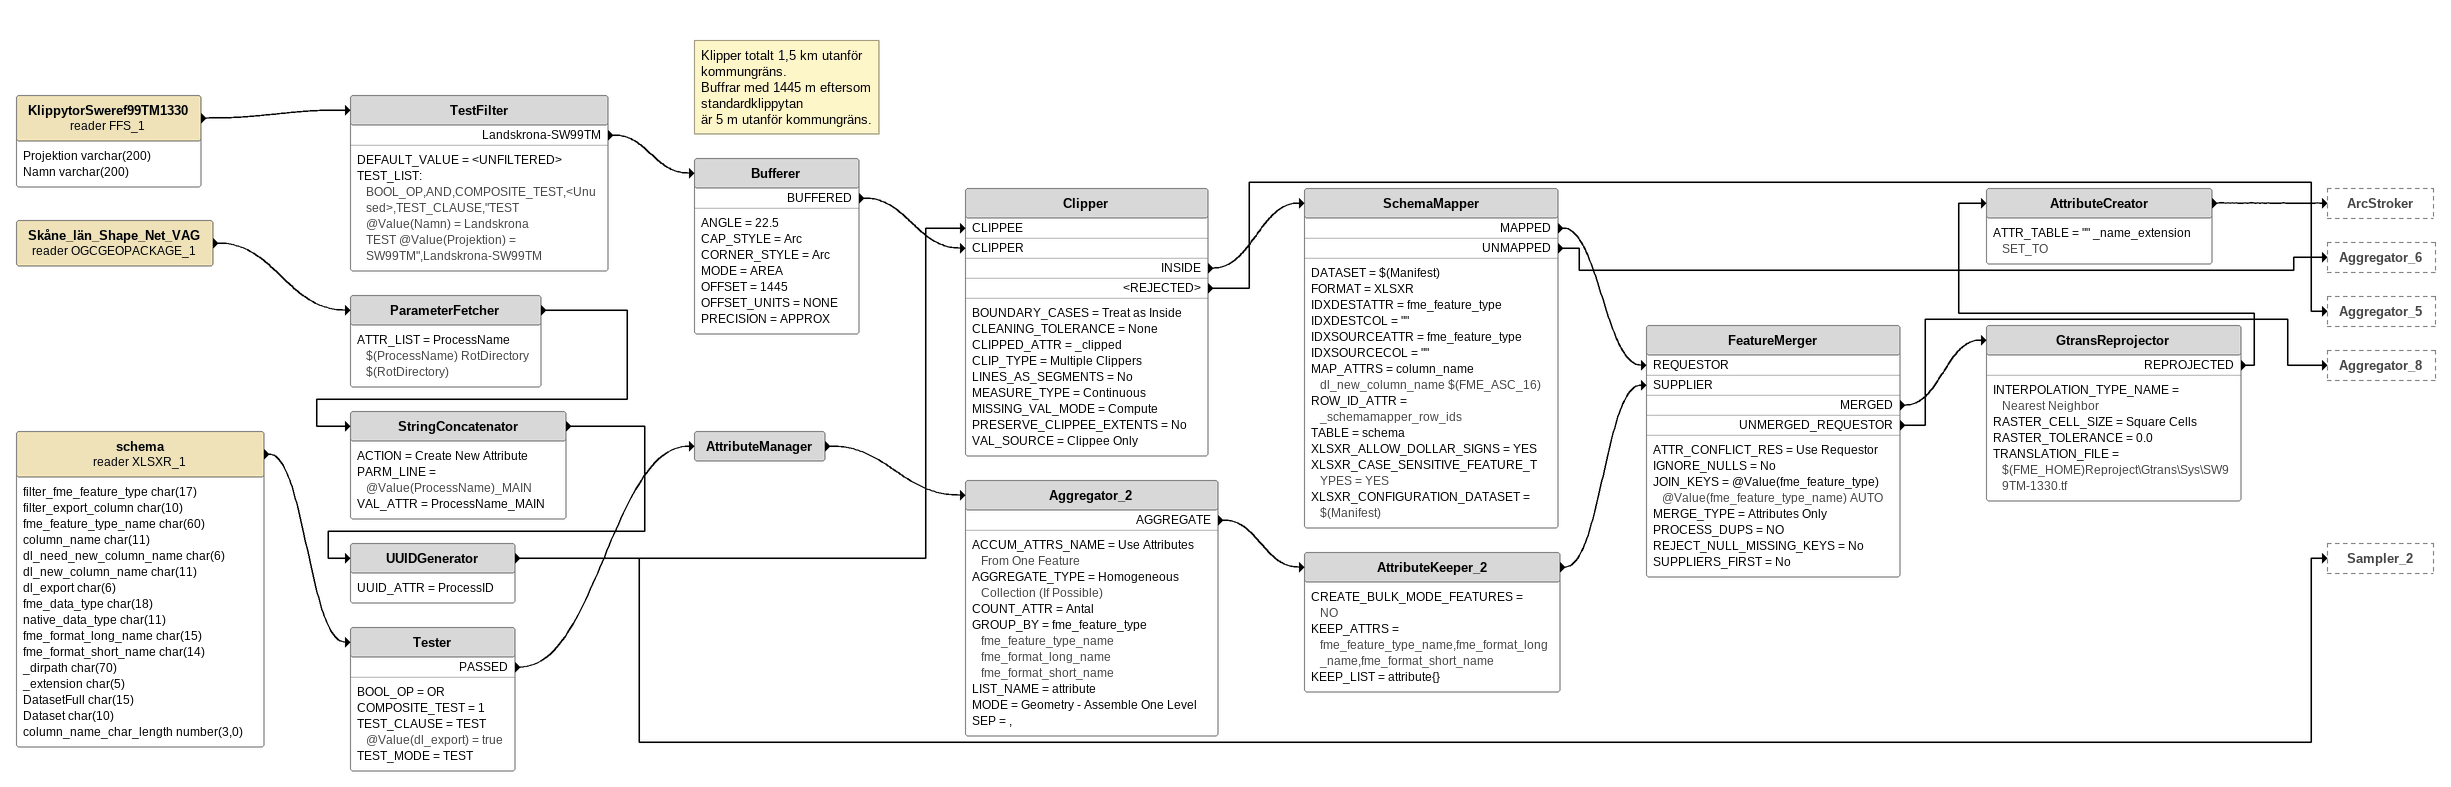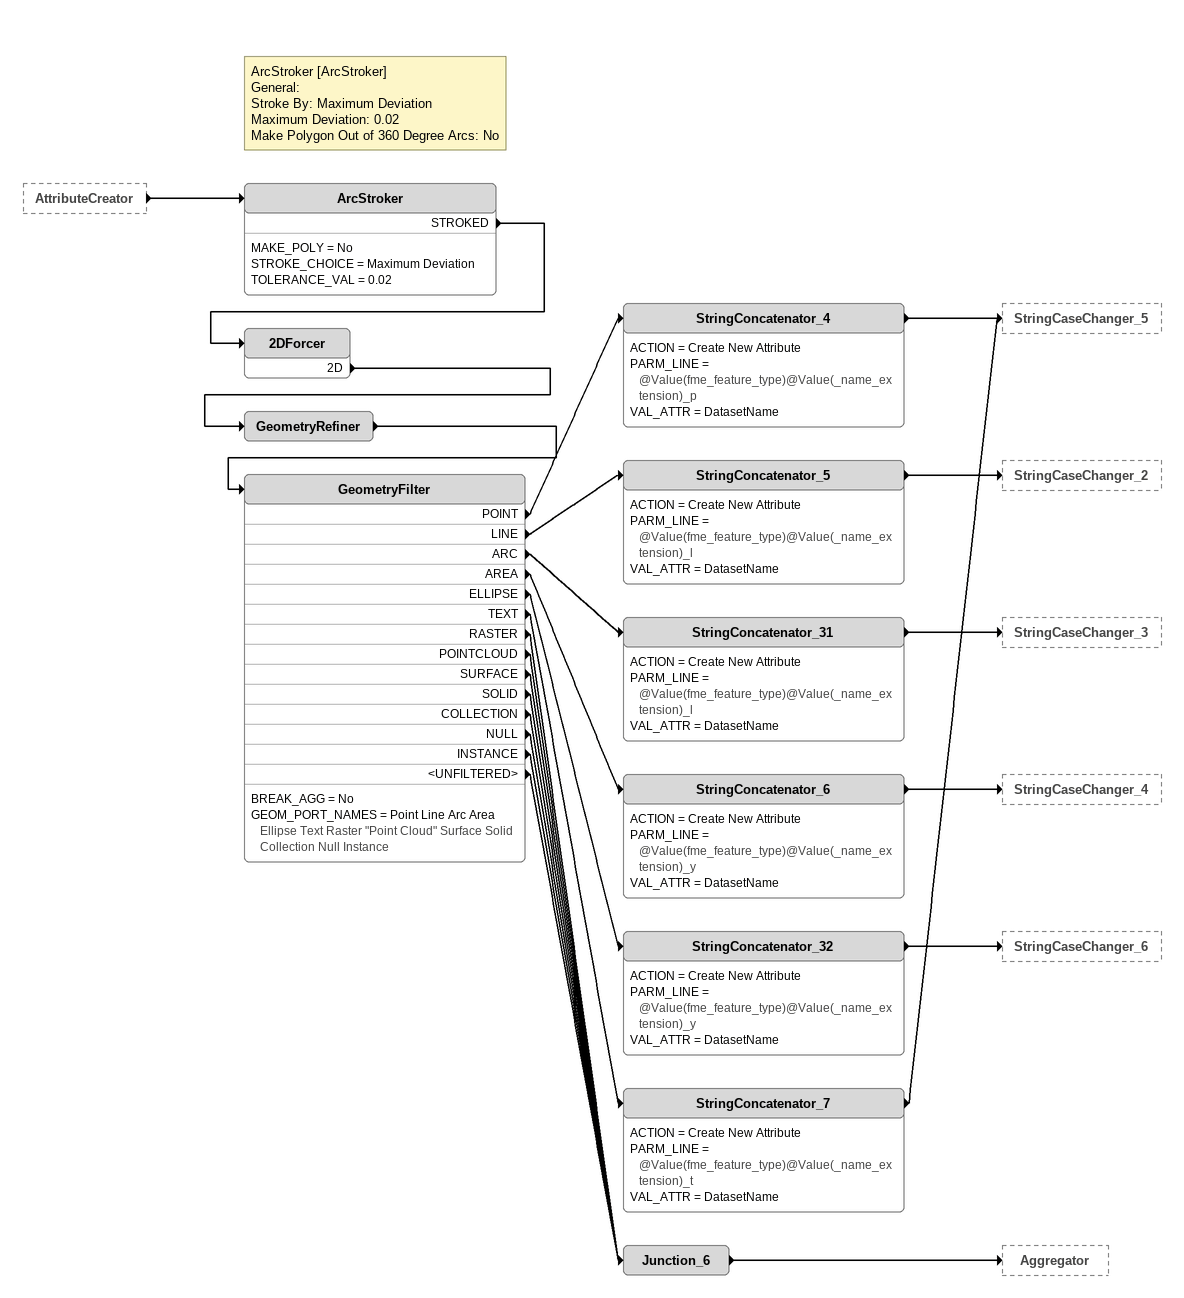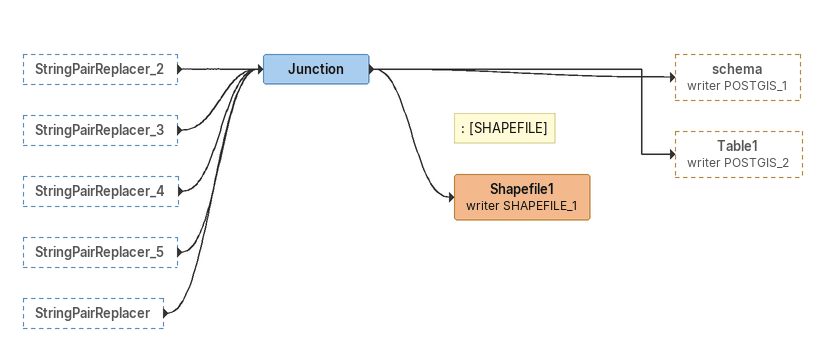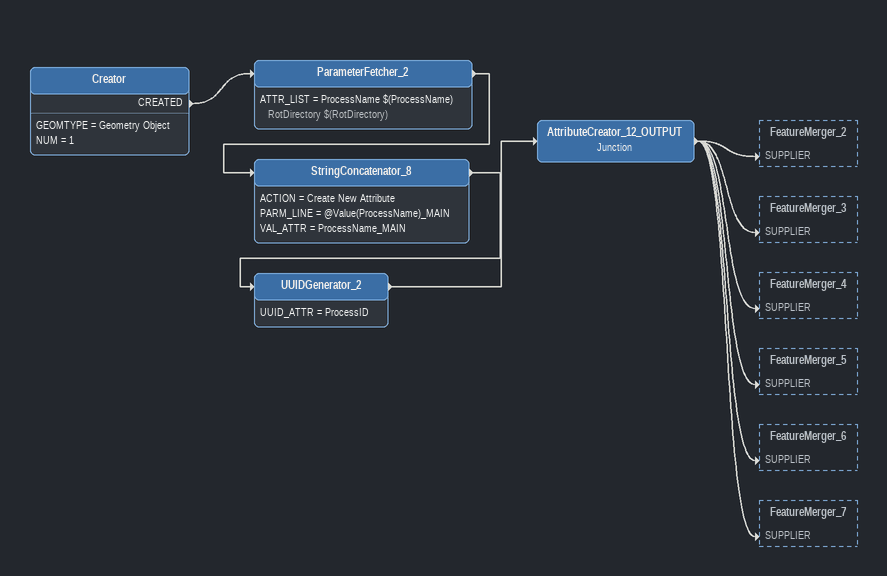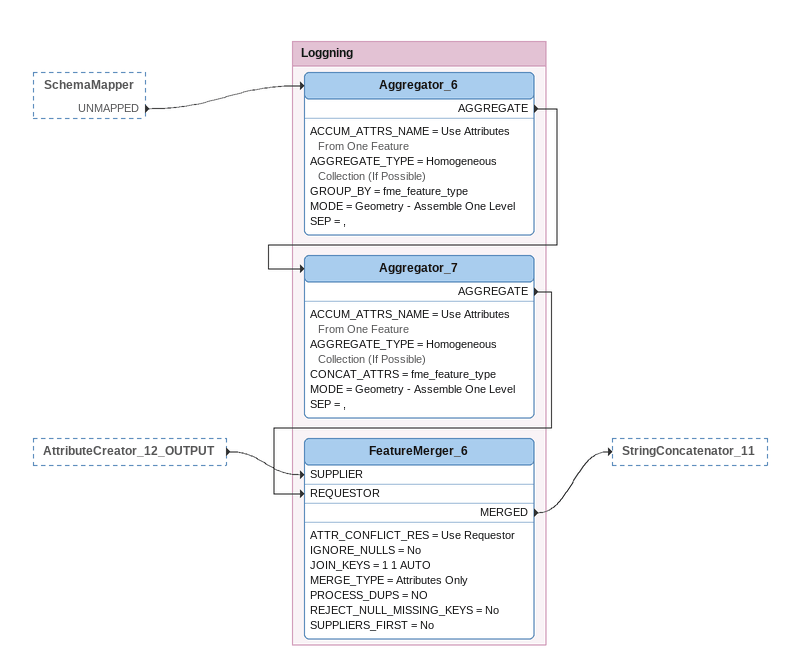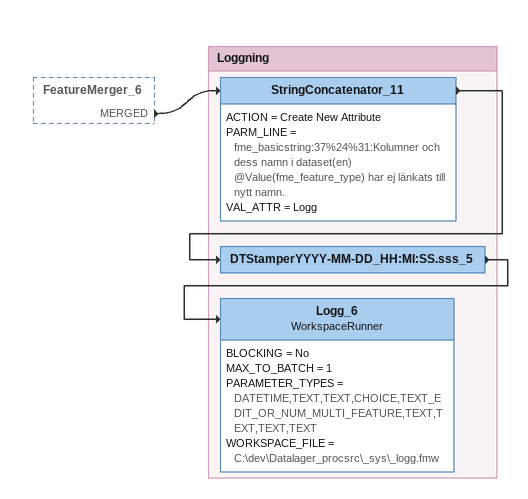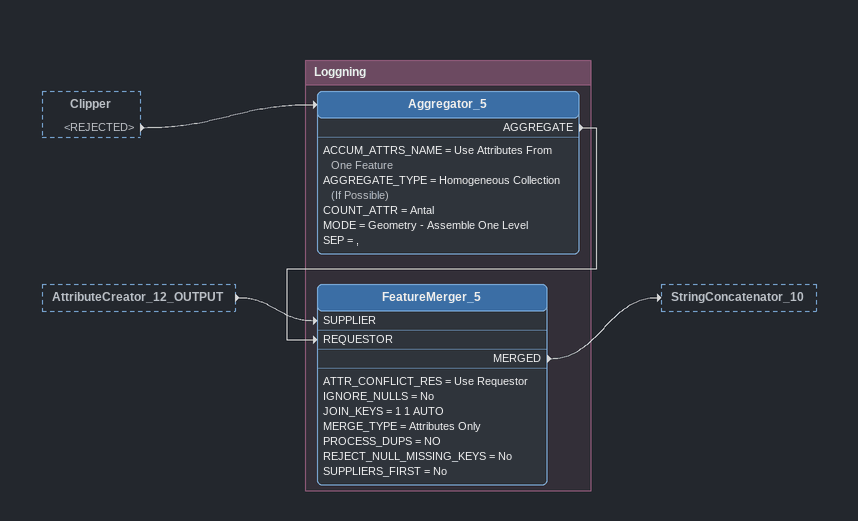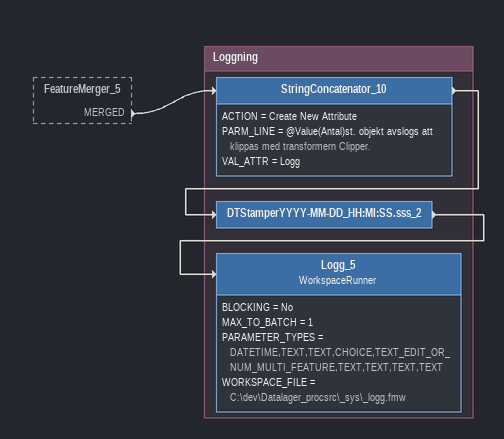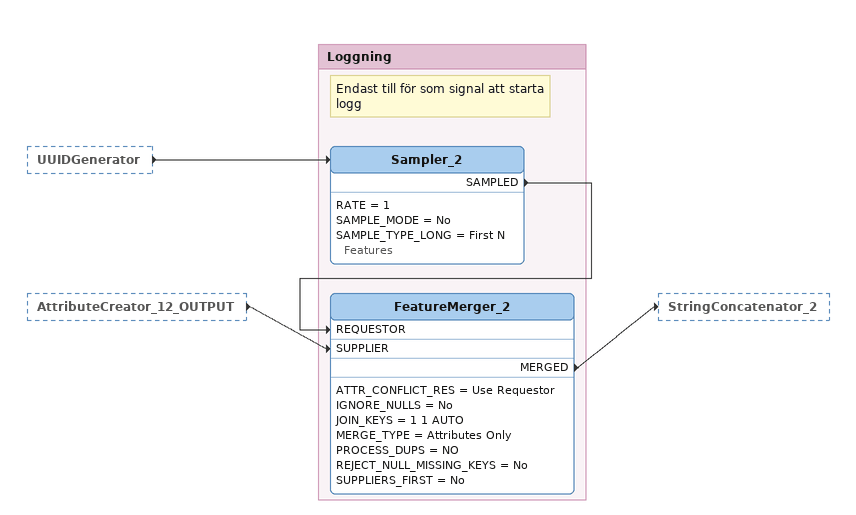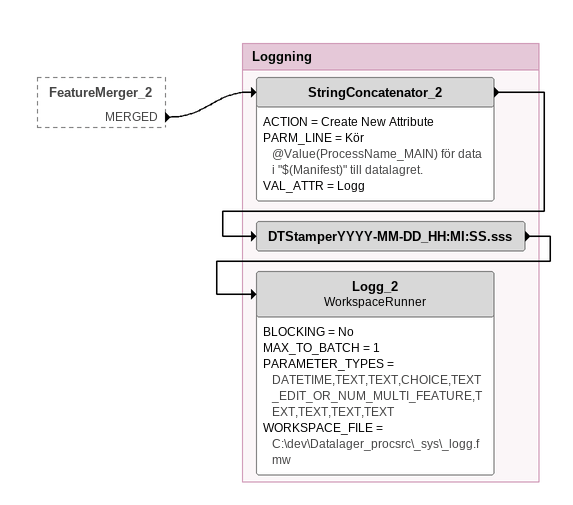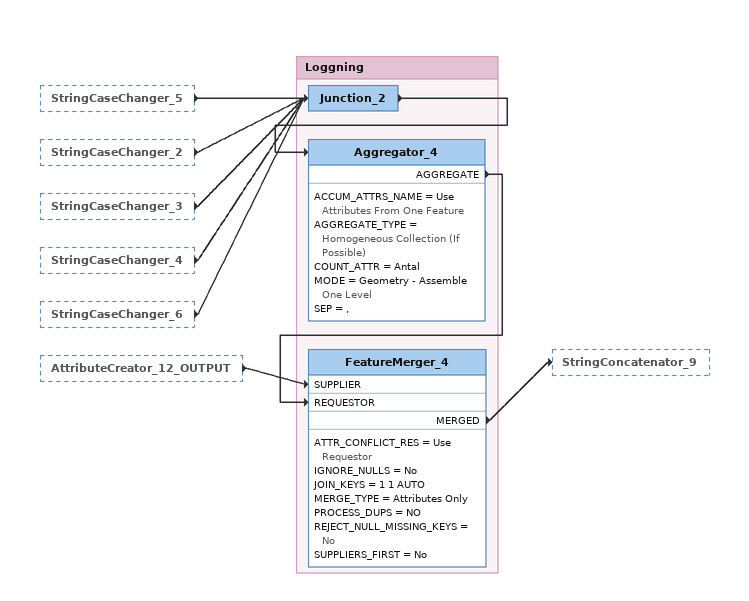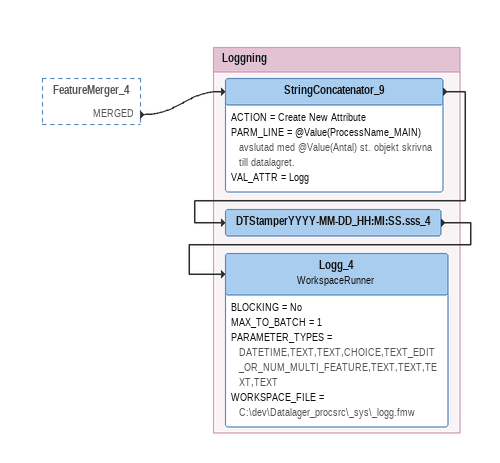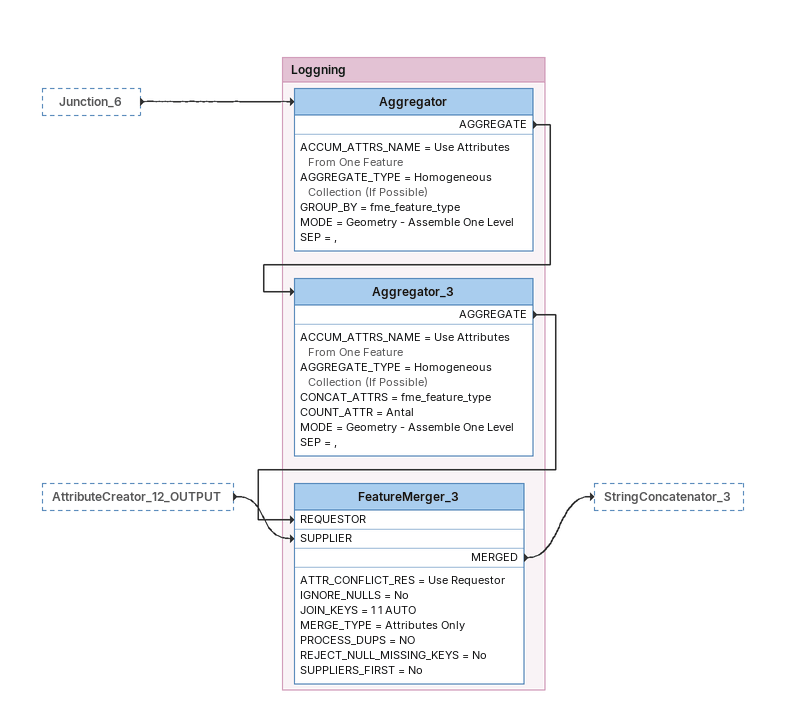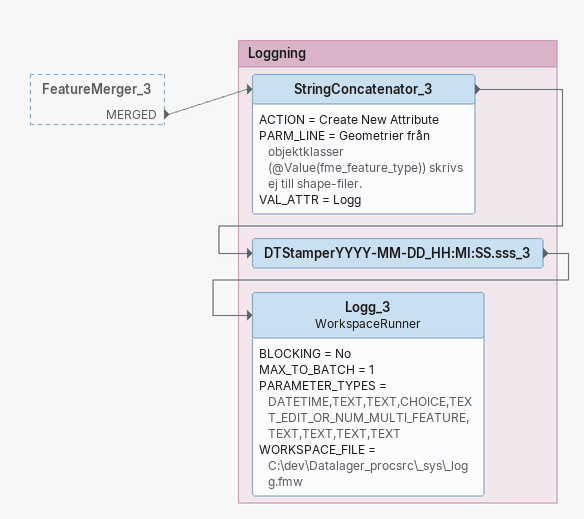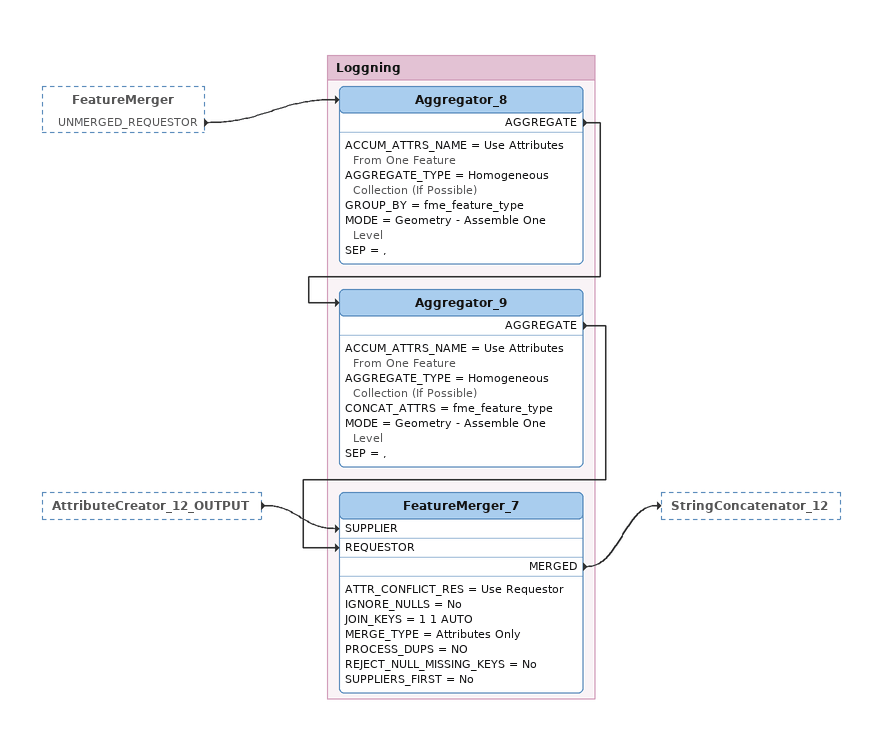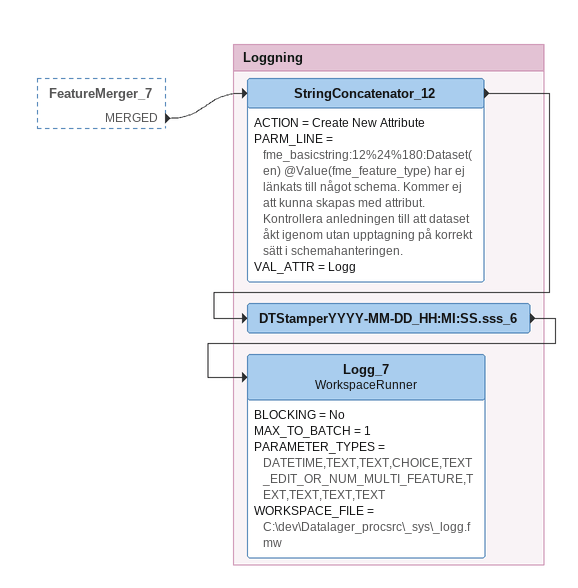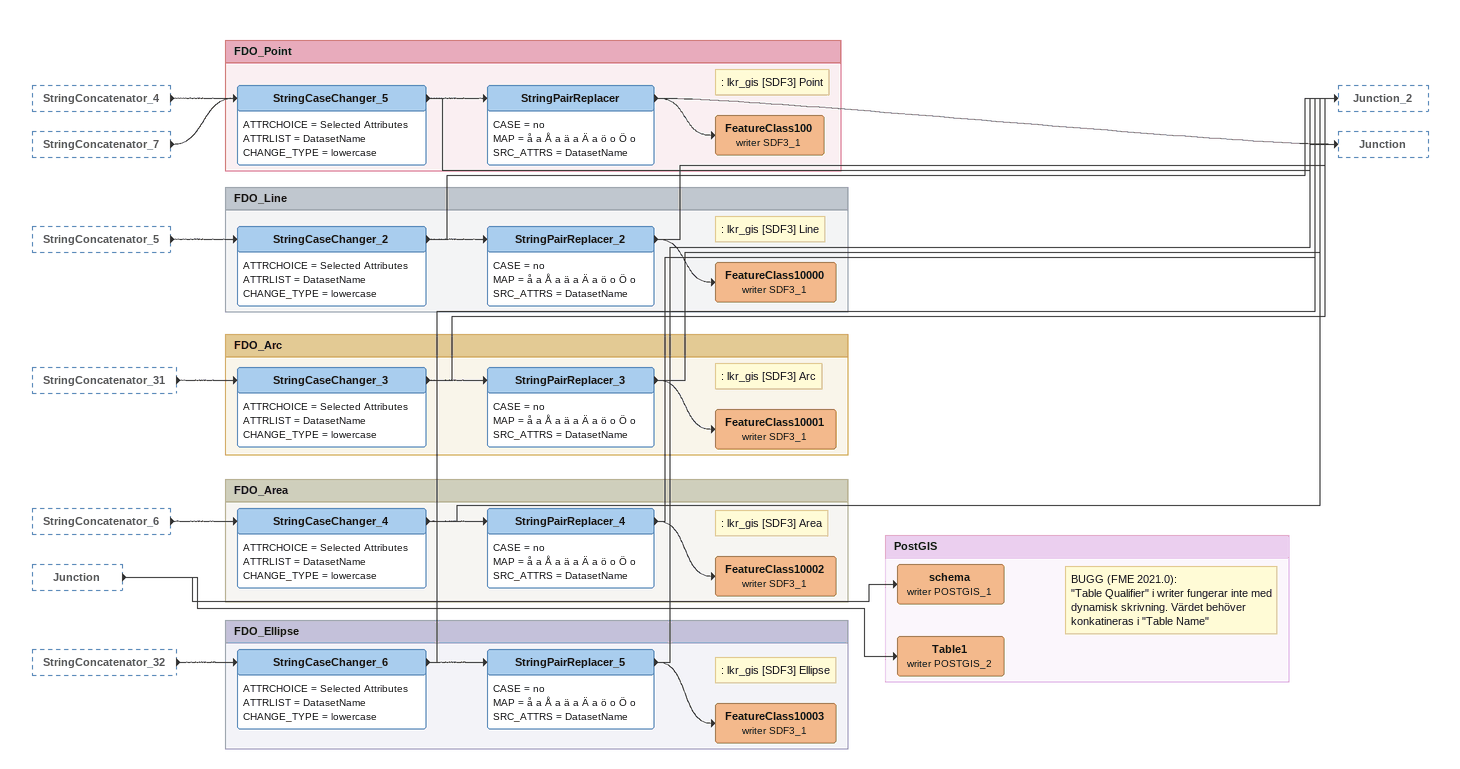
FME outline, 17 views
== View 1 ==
KlippytorSweref99TM1330 (reader FFS_1)
    attributes: Projektion varchar(200), Namn varchar(200)
    -> TestFilter
TestFilter
    DEFAULT_VALUE = <UNFILTERED>
    TEST_LIST:
      BOOL_OP,AND,COMPOSITE_TEST,<Unused>,TEST_CLAUSE,"TEST @Value(Namn) = Landskrona
      TEST @Value(Projektion) = SW99TM",Landskrona-SW99TM
    Landskrona-SW99TM -> Bufferer
Note: Klipper totalt 1,5 km utanför kommungräns. / Buffrar med 1445 m eftersom standardklippytan / är 5 m utanför kommungräns.
Bufferer
    ANGLE = 22.5
    CAP_STYLE = Arc
    CORNER_STYLE = Arc
    MODE = AREA
    OFFSET = 1445
    OFFSET_UNITS = NONE
    PRECISION = APPROX
    BUFFERED -> Clipper [CLIPPER]
Skåne_län_Shape_Net_VAG (reader OGCGEOPACKAGE_1)
    -> ParameterFetcher
ParameterFetcher
    ATTR_LIST = ProcessName $(ProcessName) RotDirectory $(RotDirectory)
    -> StringConcatenator
StringConcatenator
    ACTION = Create New Attribute
    PARM_LINE = @Value(ProcessName)_MAIN
    VAL_ATTR = ProcessName_MAIN
    -> UUIDGenerator
UUIDGenerator
    UUID_ATTR = ProcessID
    -> Clipper [CLIPPEE]
    -> Sampler_2
Clipper
    BOUNDARY_CASES = Treat as Inside
    CLEANING_TOLERANCE = None
    CLIPPED_ATTR = _clipped
    CLIP_TYPE = Multiple Clippers
    LINES_AS_SEGMENTS = No
    MEASURE_TYPE = Continuous
    MISSING_VAL_MODE = Compute
    PRESERVE_CLIPPEE_EXTENTS = No
    VAL_SOURCE = Clippee Only
    INSIDE -> SchemaMapper
    <REJECTED> -> Aggregator_5
SchemaMapper
    DATASET = $(Manifest)
    FORMAT = XLSXR
    IDXDESTATTR = fme_feature_type
    IDXDESTCOL = ""
    IDXSOURCEATTR = fme_feature_type
    IDXSOURCECOL = ""
    MAP_ATTRS = column_name dl_new_column_name $(FME_ASC_16)
    ROW_ID_ATTR = _schemamapper_row_ids
    TABLE = schema
    XLSXR_ALLOW_DOLLAR_SIGNS = YES
    XLSXR_CASE_SENSITIVE_FEATURE_TYPES = YES
    XLSXR_CONFIGURATION_DATASET = $(Manifest)
    MAPPED -> FeatureMerger [REQUESTOR]
    UNMAPPED -> Aggregator_6
schema (reader XLSXR_1)
    attributes: filter_fme_feature_type char(17), filter_export_column char(10), fme_feature_type_name char(60), column_name char(11), dl_need_new_column_name char(6), dl_new_column_name char(11), dl_export char(6), fme_data_type char(18), native_data_type char(11), fme_format_long_name char(15), fme_format_short_name char(14), _dirpath char(70), _extension char(5), DatasetFull char(15), Dataset char(10), column_name_char_length number(3,0)
    -> Tester
Tester
    BOOL_OP = OR
    COMPOSITE_TEST = 1
    TEST_CLAUSE = TEST @Value(dl_export) = true
    TEST_MODE = TEST
    PASSED -> AttributeManager
AttributeManager
    -> Aggregator_2
Aggregator_2
    ACCUM_ATTRS_NAME = Use Attributes From One Feature
    AGGREGATE_TYPE = Homogeneous Collection (If Possible)
    COUNT_ATTR = Antal
    GROUP_BY = fme_feature_type fme_feature_type_name fme_format_long_name fme_format_short_name
    LIST_NAME = attribute
    MODE = Geometry - Assemble One Level
    SEP = ,
    AGGREGATE -> AttributeKeeper_2
AttributeKeeper_2
    CREATE_BULK_MODE_FEATURES = NO
    KEEP_ATTRS = fme_feature_type_name,fme_format_long_name,fme_format_short_name
    KEEP_LIST = attribute{}
    -> FeatureMerger [SUPPLIER]
FeatureMerger
    ATTR_CONFLICT_RES = Use Requestor
    IGNORE_NULLS = No
    JOIN_KEYS = @Value(fme_feature_type) @Value(fme_feature_type_name) AUTO
    MERGE_TYPE = Attributes Only
    PROCESS_DUPS = NO
    REJECT_NULL_MISSING_KEYS = No
    SUPPLIERS_FIRST = No
    MERGED -> GtransReprojector
    UNMERGED_REQUESTOR -> Aggregator_8
GtransReprojector
    INTERPOLATION_TYPE_NAME = Nearest Neighbor
    RASTER_CELL_SIZE = Square Cells
    RASTER_TOLERANCE = 0.0
    TRANSLATION_FILE = $(FME_HOME)Reproject\Gtrans\Sys\SW99TM-1330.tf
    REPROJECTED -> AttributeCreator
AttributeCreator
    ATTR_TABLE = "" _name_extension SET_TO
    -> ArcStroker

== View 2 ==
AttributeCreator [outside]
    -> ArcStroker
Note: ArcStroker [ArcStroker] / General: / Stroke By: Maximum Deviation / Maximum Deviation: 0.02 / Make Polygon Out of 360 Degree Arcs: No
ArcStroker
    MAKE_POLY = No
    STROKE_CHOICE = Maximum Deviation
    TOLERANCE_VAL = 0.02
    STROKED -> 2DForcer
2DForcer
    2D -> GeometryRefiner
GeometryRefiner
    -> GeometryFilter
GeometryFilter
    BREAK_AGG = No
    GEOM_PORT_NAMES = Point Line Arc Area Ellipse Text Raster "Point Cloud" Surface Solid Collection Null Instance
    POINT -> StringConcatenator_4
    LINE -> StringConcatenator_5
    ARC -> StringConcatenator_31
    AREA -> StringConcatenator_6
    ELLIPSE -> StringConcatenator_32
    TEXT -> StringConcatenator_7
    RASTER -> Junction_6
    POINTCLOUD -> Junction_6
    SURFACE -> Junction_6
    SOLID -> Junction_6
    COLLECTION -> Junction_6
    NULL -> Junction_6
    INSTANCE -> Junction_6
    <UNFILTERED> -> Junction_6
StringConcatenator_4
    ACTION = Create New Attribute
    PARM_LINE = @Value(fme_feature_type)@Value(_name_extension)_p
    VAL_ATTR = DatasetName
    -> StringCaseChanger_5
StringConcatenator_5
    ACTION = Create New Attribute
    PARM_LINE = @Value(fme_feature_type)@Value(_name_extension)_l
    VAL_ATTR = DatasetName
    -> StringCaseChanger_2
StringConcatenator_31
    ACTION = Create New Attribute
    PARM_LINE = @Value(fme_feature_type)@Value(_name_extension)_l
    VAL_ATTR = DatasetName
    -> StringCaseChanger_3
StringConcatenator_6
    ACTION = Create New Attribute
    PARM_LINE = @Value(fme_feature_type)@Value(_name_extension)_y
    VAL_ATTR = DatasetName
    -> StringCaseChanger_4
StringConcatenator_32
    ACTION = Create New Attribute
    PARM_LINE = @Value(fme_feature_type)@Value(_name_extension)_y
    VAL_ATTR = DatasetName
    -> StringCaseChanger_6
StringConcatenator_7
    ACTION = Create New Attribute
    PARM_LINE = @Value(fme_feature_type)@Value(_name_extension)_t
    VAL_ATTR = DatasetName
    -> StringCaseChanger_5
Junction_6
    -> Aggregator

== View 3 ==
StringPairReplacer_2 [outside]
    -> Junction
StringPairReplacer_3 [outside]
    -> Junction
StringPairReplacer_4 [outside]
    -> Junction
StringPairReplacer_5 [outside]
    -> Junction
StringPairReplacer [outside]
    -> Junction
Junction
    -> schema (writer POSTGIS_1)
    -> Table1 (writer POSTGIS_2)
    -> Shapefile1 (writer SHAPEFILE_1)
Note: : [SHAPEFILE]
Shapefile1 (writer SHAPEFILE_1)

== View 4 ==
Creator
    GEOMTYPE = Geometry Object
    NUM = 1
    CREATED -> ParameterFetcher_2
ParameterFetcher_2
    ATTR_LIST = ProcessName $(ProcessName) RotDirectory $(RotDirectory)
    -> StringConcatenator_8
StringConcatenator_8
    ACTION = Create New Attribute
    PARM_LINE = @Value(ProcessName)_MAIN
    VAL_ATTR = ProcessName_MAIN
    -> UUIDGenerator_2
UUIDGenerator_2
    UUID_ATTR = ProcessID
    -> AttributeCreator_12_OUTPUT
AttributeCreator_12_OUTPUT: Junction
    -> FeatureMerger_2 [SUPPLIER]
    -> FeatureMerger_3 [SUPPLIER]
    -> FeatureMerger_4 [SUPPLIER]
    -> FeatureMerger_5 [SUPPLIER]
    -> FeatureMerger_6 [SUPPLIER]
    -> FeatureMerger_7 [SUPPLIER]

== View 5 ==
SchemaMapper [outside]
    UNMAPPED -> Aggregator_6
AttributeCreator_12_OUTPUT [outside]
    -> FeatureMerger_6 [SUPPLIER]

Bookmark: Loggning
Aggregator_6
    ACCUM_ATTRS_NAME = Use Attributes From One Feature
    AGGREGATE_TYPE = Homogeneous Collection (If Possible)
    GROUP_BY = fme_feature_type
    MODE = Geometry - Assemble One Level
    SEP = ,
    AGGREGATE -> Aggregator_7
Aggregator_7
    ACCUM_ATTRS_NAME = Use Attributes From One Feature
    AGGREGATE_TYPE = Homogeneous Collection (If Possible)
    CONCAT_ATTRS = fme_feature_type
    MODE = Geometry - Assemble One Level
    SEP = ,
    AGGREGATE -> FeatureMerger_6 [REQUESTOR]
FeatureMerger_6
    ATTR_CONFLICT_RES = Use Requestor
    IGNORE_NULLS = No
    JOIN_KEYS = 1 1 AUTO
    MERGE_TYPE = Attributes Only
    PROCESS_DUPS = NO
    REJECT_NULL_MISSING_KEYS = No
    SUPPLIERS_FIRST = No
    MERGED -> StringConcatenator_11

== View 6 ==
FeatureMerger_6 [outside]
    MERGED -> StringConcatenator_11

Bookmark: Loggning
StringConcatenator_11
    ACTION = Create New Attribute
    PARM_LINE = fme_basicstring:37%24%31:Kolumner och dess namn i dataset(en) @Value(fme_feature_type) har ej länkats till nytt namn.
    VAL_ATTR = Logg
    -> DTStamperYYYY-MM-DD_HH:MI:SS.sss_5
DTStamperYYYY-MM-DD_HH:MI:SS.sss_5
    -> Logg_6
Logg_6: WorkspaceRunner
    BLOCKING = No
    MAX_TO_BATCH = 1
    PARAMETER_TYPES = DATETIME,TEXT,TEXT,CHOICE,TEXT_EDIT_OR_NUM_MULTI_FEATURE,TEXT,TEXT,TEXT,TEXT
    WORKSPACE_FILE = C:\dev\Datalager_procsrc\_sys\_logg.fmw

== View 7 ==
Clipper [outside]
    <REJECTED> -> Aggregator_5
AttributeCreator_12_OUTPUT [outside]
    -> FeatureMerger_5 [SUPPLIER]

Bookmark: Loggning
Aggregator_5
    ACCUM_ATTRS_NAME = Use Attributes From One Feature
    AGGREGATE_TYPE = Homogeneous Collection (If Possible)
    COUNT_ATTR = Antal
    MODE = Geometry - Assemble One Level
    SEP = ,
    AGGREGATE -> FeatureMerger_5 [REQUESTOR]
FeatureMerger_5
    ATTR_CONFLICT_RES = Use Requestor
    IGNORE_NULLS = No
    JOIN_KEYS = 1 1 AUTO
    MERGE_TYPE = Attributes Only
    PROCESS_DUPS = NO
    REJECT_NULL_MISSING_KEYS = No
    SUPPLIERS_FIRST = No
    MERGED -> StringConcatenator_10

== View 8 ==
FeatureMerger_5 [outside]
    MERGED -> StringConcatenator_10

Bookmark: Loggning
StringConcatenator_10
    ACTION = Create New Attribute
    PARM_LINE = @Value(Antal)st. objekt avslogs att klippas med transformern Clipper.
    VAL_ATTR = Logg
    -> DTStamperYYYY-MM-DD_HH:MI:SS.sss_2
DTStamperYYYY-MM-DD_HH:MI:SS.sss_2
    -> Logg_5
Logg_5: WorkspaceRunner
    BLOCKING = No
    MAX_TO_BATCH = 1
    PARAMETER_TYPES = DATETIME,TEXT,TEXT,CHOICE,TEXT_EDIT_OR_NUM_MULTI_FEATURE,TEXT,TEXT,TEXT,TEXT
    WORKSPACE_FILE = C:\dev\Datalager_procsrc\_sys\_logg.fmw

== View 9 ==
UUIDGenerator [outside]
    -> Sampler_2
AttributeCreator_12_OUTPUT [outside]
    -> FeatureMerger_2 [SUPPLIER]

Bookmark: Loggning
Note: Endast till för som signal att starta logg
Sampler_2
    RATE = 1
    SAMPLE_MODE = No
    SAMPLE_TYPE_LONG = First N Features
    SAMPLED -> FeatureMerger_2 [REQUESTOR]
FeatureMerger_2
    ATTR_CONFLICT_RES = Use Requestor
    IGNORE_NULLS = No
    JOIN_KEYS = 1 1 AUTO
    MERGE_TYPE = Attributes Only
    PROCESS_DUPS = NO
    REJECT_NULL_MISSING_KEYS = No
    SUPPLIERS_FIRST = No
    MERGED -> StringConcatenator_2

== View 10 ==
FeatureMerger_2 [outside]
    MERGED -> StringConcatenator_2

Bookmark: Loggning
StringConcatenator_2
    ACTION = Create New Attribute
    PARM_LINE = Kör @Value(ProcessName_MAIN) för data i "$(Manifest)" till datalagret.
    VAL_ATTR = Logg
    -> DTStamperYYYY-MM-DD_HH:MI:SS.sss
DTStamperYYYY-MM-DD_HH:MI:SS.sss
    -> Logg_2
Logg_2: WorkspaceRunner
    BLOCKING = No
    MAX_TO_BATCH = 1
    PARAMETER_TYPES = DATETIME,TEXT,TEXT,CHOICE,TEXT_EDIT_OR_NUM_MULTI_FEATURE,TEXT,TEXT,TEXT,TEXT
    WORKSPACE_FILE = C:\dev\Datalager_procsrc\_sys\_logg.fmw

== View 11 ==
StringCaseChanger_5 [outside]
    -> Junction_2
StringCaseChanger_2 [outside]
    -> Junction_2
StringCaseChanger_3 [outside]
    -> Junction_2
StringCaseChanger_4 [outside]
    -> Junction_2
StringCaseChanger_6 [outside]
    -> Junction_2
AttributeCreator_12_OUTPUT [outside]
    -> FeatureMerger_4 [SUPPLIER]

Bookmark: Loggning
Junction_2
    -> Aggregator_4
Aggregator_4
    ACCUM_ATTRS_NAME = Use Attributes From One Feature
    AGGREGATE_TYPE = Homogeneous Collection (If Possible)
    COUNT_ATTR = Antal
    MODE = Geometry - Assemble One Level
    SEP = ,
    AGGREGATE -> FeatureMerger_4 [REQUESTOR]
FeatureMerger_4
    ATTR_CONFLICT_RES = Use Requestor
    IGNORE_NULLS = No
    JOIN_KEYS = 1 1 AUTO
    MERGE_TYPE = Attributes Only
    PROCESS_DUPS = NO
    REJECT_NULL_MISSING_KEYS = No
    SUPPLIERS_FIRST = No
    MERGED -> StringConcatenator_9

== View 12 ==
FeatureMerger_4 [outside]
    MERGED -> StringConcatenator_9

Bookmark: Loggning
StringConcatenator_9
    ACTION = Create New Attribute
    PARM_LINE = @Value(ProcessName_MAIN) avslutad med @Value(Antal) st. objekt skrivna till datalagret.
    VAL_ATTR = Logg
    -> DTStamperYYYY-MM-DD_HH:MI:SS.sss_4
DTStamperYYYY-MM-DD_HH:MI:SS.sss_4
    -> Logg_4
Logg_4: WorkspaceRunner
    BLOCKING = No
    MAX_TO_BATCH = 1
    PARAMETER_TYPES = DATETIME,TEXT,TEXT,CHOICE,TEXT_EDIT_OR_NUM_MULTI_FEATURE,TEXT,TEXT,TEXT,TEXT
    WORKSPACE_FILE = C:\dev\Datalager_procsrc\_sys\_logg.fmw

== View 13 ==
Junction_6 [outside]
    -> Aggregator
AttributeCreator_12_OUTPUT [outside]
    -> FeatureMerger_3 [SUPPLIER]

Bookmark: Loggning
Aggregator
    ACCUM_ATTRS_NAME = Use Attributes From One Feature
    AGGREGATE_TYPE = Homogeneous Collection (If Possible)
    GROUP_BY = fme_feature_type
    MODE = Geometry - Assemble One Level
    SEP = ,
    AGGREGATE -> Aggregator_3
Aggregator_3
    ACCUM_ATTRS_NAME = Use Attributes From One Feature
    AGGREGATE_TYPE = Homogeneous Collection (If Possible)
    CONCAT_ATTRS = fme_feature_type
    COUNT_ATTR = Antal
    MODE = Geometry - Assemble One Level
    SEP = ,
    AGGREGATE -> FeatureMerger_3 [REQUESTOR]
FeatureMerger_3
    ATTR_CONFLICT_RES = Use Requestor
    IGNORE_NULLS = No
    JOIN_KEYS = 1 1 AUTO
    MERGE_TYPE = Attributes Only
    PROCESS_DUPS = NO
    REJECT_NULL_MISSING_KEYS = No
    SUPPLIERS_FIRST = No
    MERGED -> StringConcatenator_3

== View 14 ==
FeatureMerger_3 [outside]
    MERGED -> StringConcatenator_3

Bookmark: Loggning
StringConcatenator_3
    ACTION = Create New Attribute
    PARM_LINE = Geometrier från objektklasser (@Value(fme_feature_type)) skrivs ej till shape-filer.
    VAL_ATTR = Logg
    -> DTStamperYYYY-MM-DD_HH:MI:SS.sss_3
DTStamperYYYY-MM-DD_HH:MI:SS.sss_3
    -> Logg_3
Logg_3: WorkspaceRunner
    BLOCKING = No
    MAX_TO_BATCH = 1
    PARAMETER_TYPES = DATETIME,TEXT,TEXT,CHOICE,TEXT_EDIT_OR_NUM_MULTI_FEATURE,TEXT,TEXT,TEXT,TEXT
    WORKSPACE_FILE = C:\dev\Datalager_procsrc\_sys\_logg.fmw

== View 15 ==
FeatureMerger [outside]
    UNMERGED_REQUESTOR -> Aggregator_8
AttributeCreator_12_OUTPUT [outside]
    -> FeatureMerger_7 [SUPPLIER]

Bookmark: Loggning
Aggregator_8
    ACCUM_ATTRS_NAME = Use Attributes From One Feature
    AGGREGATE_TYPE = Homogeneous Collection (If Possible)
    GROUP_BY = fme_feature_type
    MODE = Geometry - Assemble One Level
    SEP = ,
    AGGREGATE -> Aggregator_9
Aggregator_9
    ACCUM_ATTRS_NAME = Use Attributes From One Feature
    AGGREGATE_TYPE = Homogeneous Collection (If Possible)
    CONCAT_ATTRS = fme_feature_type
    MODE = Geometry - Assemble One Level
    SEP = ,
    AGGREGATE -> FeatureMerger_7 [REQUESTOR]
FeatureMerger_7
    ATTR_CONFLICT_RES = Use Requestor
    IGNORE_NULLS = No
    JOIN_KEYS = 1 1 AUTO
    MERGE_TYPE = Attributes Only
    PROCESS_DUPS = NO
    REJECT_NULL_MISSING_KEYS = No
    SUPPLIERS_FIRST = No
    MERGED -> StringConcatenator_12

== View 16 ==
FeatureMerger_7 [outside]
    MERGED -> StringConcatenator_12

Bookmark: Loggning
StringConcatenator_12
    ACTION = Create New Attribute
    PARM_LINE = fme_basicstring:12%24%180:Dataset(en) @Value(fme_feature_type) har ej länkats till något schema. Kommer ej att kunna skapas med attribut. Kontrollera anledningen till att dataset åkt igenom utan upptagning på korrekt sätt i schemahanteringen.
    VAL_ATTR = Logg
    -> DTStamperYYYY-MM-DD_HH:MI:SS.sss_6
DTStamperYYYY-MM-DD_HH:MI:SS.sss_6
    -> Logg_7
Logg_7: WorkspaceRunner
    BLOCKING = No
    MAX_TO_BATCH = 1
    PARAMETER_TYPES = DATETIME,TEXT,TEXT,CHOICE,TEXT_EDIT_OR_NUM_MULTI_FEATURE,TEXT,TEXT,TEXT,TEXT
    WORKSPACE_FILE = C:\dev\Datalager_procsrc\_sys\_logg.fmw

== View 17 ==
StringConcatenator_4 [outside]
    -> StringCaseChanger_5
StringConcatenator_7 [outside]
    -> StringCaseChanger_5
StringConcatenator_5 [outside]
    -> StringCaseChanger_2
StringConcatenator_31 [outside]
    -> StringCaseChanger_3
StringConcatenator_6 [outside]
    -> StringCaseChanger_4
Junction [outside]
    -> schema (writer POSTGIS_1)
    -> Table1 (writer POSTGIS_2)
StringConcatenator_32 [outside]
    -> StringCaseChanger_6

Bookmark: FDO_Line
StringCaseChanger_2
    ATTRCHOICE = Selected Attributes
    ATTRLIST = DatasetName
    CHANGE_TYPE = lowercase
    -> StringPairReplacer_2
    -> Junction_2
StringPairReplacer_2
    CASE = no
    MAP = å a Å a ä a Ä a ö o Ö o
    SRC_ATTRS = DatasetName
    -> FeatureClass10000 (writer SDF3_1)
    -> Junction
Note: : lkr_gis [SDF3] Line
FeatureClass10000 (writer SDF3_1)

Bookmark: FDO_Arc
StringCaseChanger_3
    ATTRCHOICE = Selected Attributes
    ATTRLIST = DatasetName
    CHANGE_TYPE = lowercase
    -> StringPairReplacer_3
    -> Junction_2
StringPairReplacer_3
    CASE = no
    MAP = å a Å a ä a Ä a ö o Ö o
    SRC_ATTRS = DatasetName
    -> FeatureClass10001 (writer SDF3_1)
    -> Junction
Note: : lkr_gis [SDF3] Arc
FeatureClass10001 (writer SDF3_1)

Bookmark: FDO_Area
StringCaseChanger_4
    ATTRCHOICE = Selected Attributes
    ATTRLIST = DatasetName
    CHANGE_TYPE = lowercase
    -> StringPairReplacer_4
    -> Junction_2
StringPairReplacer_4
    CASE = no
    MAP = å a Å a ä a Ä a ö o Ö o
    SRC_ATTRS = DatasetName
    -> FeatureClass10002 (writer SDF3_1)
    -> Junction
Note: : lkr_gis [SDF3] Area
FeatureClass10002 (writer SDF3_1)

Bookmark: FDO_Ellipse
StringCaseChanger_6
    ATTRCHOICE = Selected Attributes
    ATTRLIST = DatasetName
    CHANGE_TYPE = lowercase
    -> StringPairReplacer_5
    -> Junction_2
StringPairReplacer_5
    CASE = no
    MAP = å a Å a ä a Ä a ö o Ö o
    SRC_ATTRS = DatasetName
    -> FeatureClass10003 (writer SDF3_1)
    -> Junction
Note: : lkr_gis [SDF3] Ellipse
FeatureClass10003 (writer SDF3_1)

Bookmark: FDO_Point
StringCaseChanger_5
    ATTRCHOICE = Selected Attributes
    ATTRLIST = DatasetName
    CHANGE_TYPE = lowercase
    -> StringPairReplacer
    -> Junction_2
StringPairReplacer
    CASE = no
    MAP = å a Å a ä a Ä a ö o Ö o
    SRC_ATTRS = DatasetName
    -> Junction
    -> FeatureClass100 (writer SDF3_1)
Note: : lkr_gis [SDF3] Point
FeatureClass100 (writer SDF3_1)

Bookmark: PostGIS
Note: BUGG (FME 2021.0): / "Table Qualifier" i writer fungerar inte med dynamisk skrivning. Värdet behöver konkatineras i "Table Name"
schema (writer POSTGIS_1)
Table1 (writer POSTGIS_2)
